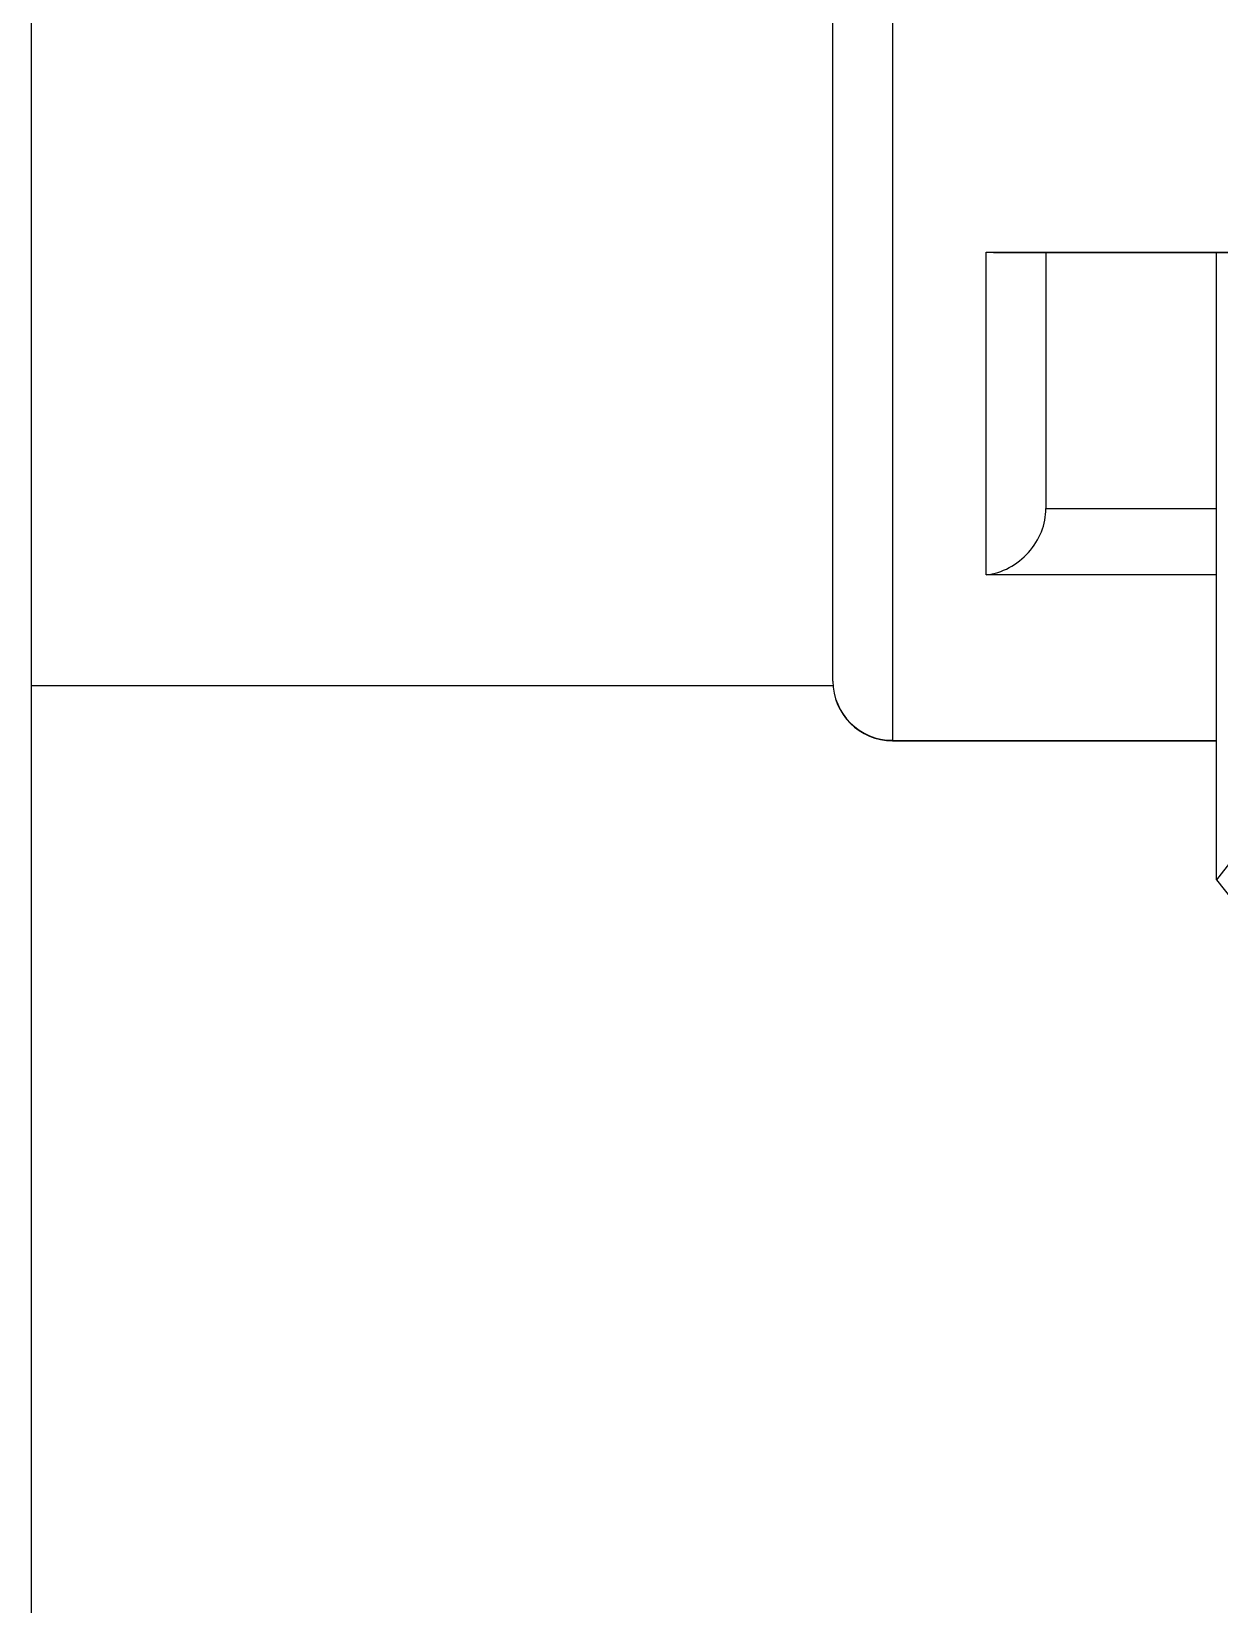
# Model space of a CAD drawing. Header units: millimetres. Extents: x -2889 to 8174, y 2447 to 8478.
# Drawn here: x 1768.916 to 1770.31, y 3481.087 to 3482.933 of the extents above; entities that cross this region are included whole.
import ezdxf

# ---------------------------------------------------------------- set-up
doc = ezdxf.new("R2010")
doc.units = ezdxf.units.MM

msp = doc.modelspace()

# ---------------------------------------------------------------- linework, layer by layer
at = {"color": 7, "linetype": 'Continuous', "lineweight": 25}
for p, q in [((1769.8563, 3482.1705), (1769.8563, 3485.2904)), ((1769.9263, 3485.2209), (1769.9263, 3482.101)), ((1768.9157, 3480.668), (1768.9157, 3484.3335)), ((1770.0363, 3482.6741), (1775.1763, 3482.6741)), ((1770.0363, 3482.2953), (1770.0363, 3482.6741)), ((1770.0447, 3482.6736), (1775.1678, 3482.6736)), ((1770.1063, 3482.6736), (1770.1063, 3482.3732)), ((1770.3063, 3481.9375), (1770.3063, 3482.6736)), ((1769.8565, 3482.165), (1768.9157, 3482.165)), ((1769.9263, 3482.1005), (1770.3063, 3482.1005))]:
    msp.add_line(p, q, dxfattribs=at)
at = {"color": 8, "linetype": 'Continuous', "lineweight": 25}
for p, q in [((1770.1063, 3482.3732), (1770.3063, 3482.3732)), ((1770.3063, 3482.2953), (1770.0363, 3482.2953)), ((1769.9263, 3482.101), (1770.3063, 3482.101)), ((1769.9263, 3482.1005), (1769.9263, 3482.101))]:
    msp.add_line(p, q, dxfattribs=at)
at = {"color": 7, "linetype": 'Continuous', "lineweight": 25, "flags": 128}
for points in [[(1770.3244, 3481.9604), (1770.3063, 3481.9375)], [(1770.3244, 3481.9604), (1770.3063, 3481.9375)], [(1770.3063, 3481.9375), (1770.3244, 3481.9147)], [(1770.3063, 3481.9375), (1770.3244, 3481.9147)]]:
    msp.add_lwpolyline(points, dxfattribs=at)
at = {"color": 7, "linetype": 'Continuous', "lineweight": 25}
for centre, radius, start, end in [((1769.9263, 3482.1705), 0.07, 180, 270), ((1769.926, 3482.1708), 0.0697, 180.2108, 270.2093)]:
    msp.add_arc(centre, radius, start, end, dxfattribs=at)
msp.add_ellipse((1770.0363, 3482.3647), major_axis=(0.0524, 0.0524), ratio=0.885824, start_param=3.987461, end_param=5.558258, dxfattribs=at)

doc.saveas('drawing.dxf')
